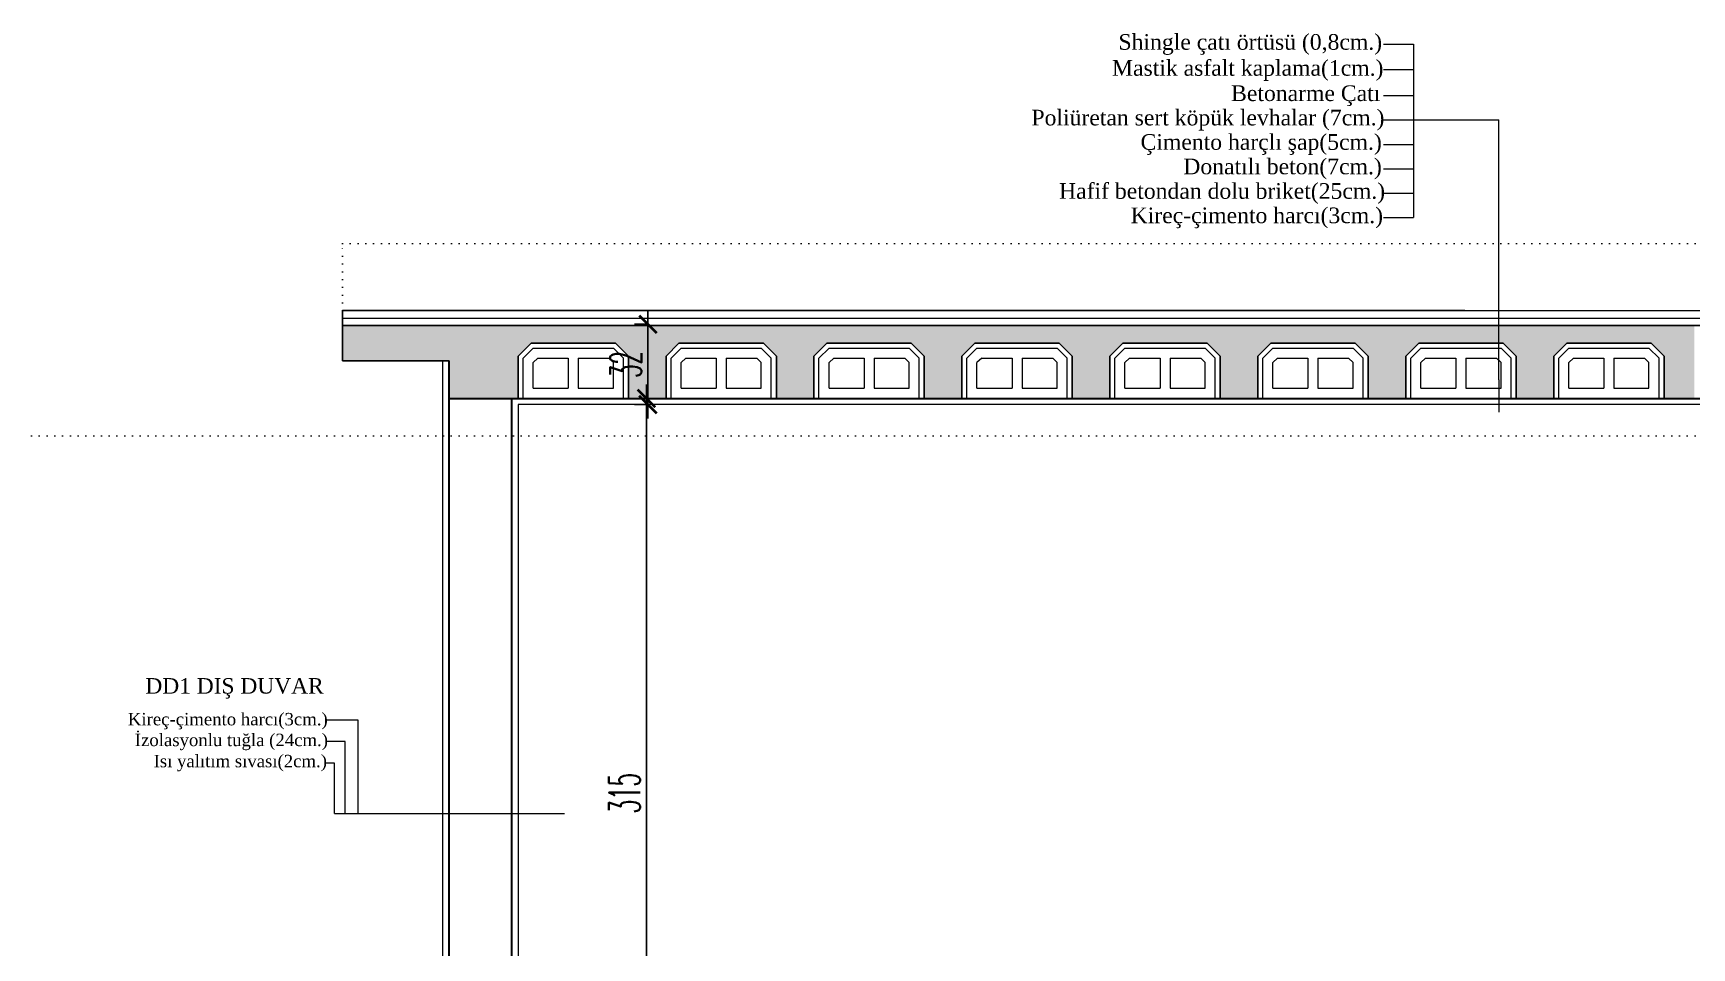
# Model space of a CAD drawing. Extents: x 775040 to 808375, y 4159409 to 4163651.
# Drawn here: x 791491 to 792152, y 4162474 to 4162839 of the extents above; entities that cross this region are included whole.
import ezdxf

# ---------------------------------------------------------------- set-up
doc = ezdxf.new("R2010")
doc.units = 0
doc.header["$MEASUREMENT"] = 0
doc.header["$PDMODE"] = 3
doc.linetypes.add('ACAD_ISO07W100', pattern=[3, 0, -3])
doc.linetypes.add('DUZ', pattern=[500, 500])
doc.layers.get('0').update_dxf_attribs({"linetype": 'DUZ'})
for name, color, linetype, lineweight in [('kapı', 3, 'Continuous', 9), ('Z_ duvar', 7, 'Continuous', 30), ('Z_asmolen', 53, 'Continuous', 9), ('Z_g3', 3, 'Continuous', 13), ('Z_g4', 4, 'Continuous', 15), ('Z_izdot', 42, 'ACAD_ISO07W100', 9), ('Z_iç ölçü dikey', 111, 'Continuous', 25), ('Z_kesit döşeme', 5, 'Continuous', 30), ('Z_kolon tarama', 171, 'Continuous', 5), ('Z_sıva', 241, 'Continuous', 5)]:
    doc.layers.add(name, color=color, linetype=linetype, lineweight=lineweight)
doc.styles.add('OLCUIC', font='ROMANS.SHX', dxfattribs={"width": 0.5})
doc.styles.add('ÖLÇÜ', font='times.ttf', dxfattribs={"height": 15})
doc.dimstyles.new('ölçü 50', dxfattribs={"dimtxt": 12.5, "dimasz": 7, "dimexe": 5.3, "dimexo": 5, "dimgap": 2.5, "dimtad": 1, "dimdec": 0, "dimzin": 9, "dimdsep": 46, "dimtxsty": 'OLCUIC', "dimblk1": 'ARCHTICK', "dimblk2": 'ARCHTICK', "dimsah": 1, "dimcen": 0, "dimdle": 5.5, "dimadec": 0, "dimazin": 0, "dimtfac": 1, "dimtdec": 0, "dimtix": 1, "dimtofl": 0, "dimtmove": 1, "dimatfit": 3, "dimldrblk": 'ARCHTICK', "dimfxl": 0, "dimtolj": 1, "dimtzin": 0, "dimarcsym": 0})

# ---------------------------------------------------------------- blocks, each defined once
blk = doc.blocks.new('asbnm')
at = {"layer": 'Z_asmolen'}
for p, q in [((44128.83, -2548.34), (44123.66, -2553.51)), ((44129.66, -2550.34), (44125.66, -2554.34)), ((44162.49, -2548.34), (44128.83, -2548.34)), ((44161.66, -2550.34), (44129.66, -2550.34)), ((44161.66, -2550.34), (44165.66, -2554.34)), ((44162.49, -2548.34), (44167.66, -2553.51)), ((44187.83, -2548.34), (44182.66, -2553.51)), ((44188.66, -2550.34), (44184.66, -2554.34)), ((44221.49, -2548.34), (44187.83, -2548.34)), ((44220.66, -2550.34), (44188.66, -2550.34)), ((44220.66, -2550.34), (44224.66, -2554.34)), ((44221.49, -2548.34), (44226.66, -2553.51)), ((44123.66, -2570.34), (44123.66, -2553.51)), ((44125.66, -2570.34), (44125.66, -2554.34)), ((44131.43, -2554.34), (44129.66, -2556.07)), ((44129.66, -2566.34), (44129.66, -2556.07)), ((44143.66, -2554.34), (44131.43, -2554.34)), ((44143.66, -2554.34), (44143.66, -2566.34)), ((44159.76, -2554.34), (44147.66, -2554.34)), ((44147.66, -2554.34), (44147.66, -2566.34)), ((44159.76, -2554.34), (44161.66, -2556.01)), ((44161.66, -2566.34), (44161.66, -2556.01)), ((44165.66, -2570.34), (44165.66, -2554.34)), ((44167.66, -2570.34), (44167.66, -2553.51)), ((44182.66, -2570.34), (44182.66, -2553.51)), ((44184.66, -2570.34), (44184.66, -2554.34)), ((44190.43, -2554.34), (44188.66, -2556.07)), ((44188.66, -2566.34), (44188.66, -2556.07)), ((44202.66, -2554.34), (44190.43, -2554.34)), ((44202.66, -2554.34), (44202.66, -2566.34)), ((44218.76, -2554.34), (44206.66, -2554.34)), ((44206.66, -2554.34), (44206.66, -2566.34)), ((44218.76, -2554.34), (44220.66, -2556.01)), ((44220.66, -2566.34), (44220.66, -2556.01)), ((44224.66, -2570.34), (44224.66, -2554.34)), ((44226.66, -2570.34), (44226.66, -2553.51)), ((44143.66, -2566.34), (44129.66, -2566.34)), ((44161.66, -2566.34), (44147.66, -2566.34)), ((44202.66, -2566.34), (44188.66, -2566.34)), ((44220.66, -2566.34), (44206.66, -2566.34)), ((44167.66, -2570.34), (44123.66, -2570.34)), ((44226.66, -2570.34), (44182.66, -2570.34))]:
    blk.add_line(p, q, dxfattribs=at)
blk = doc.blocks.new('_ARCHTICK')
at = {"color": 0, "linetype": 'ByBlock', "const_width": 0.15}
blk.add_lwpolyline([(-0.5, -0.5), (0.5, 0.5)], dxfattribs=at)
blk = doc.blocks.new('*D1162')
at = {"layer": 'Defpoints', "color": 0, "linetype": 'Continuous', "transparency": 16777216}
for p in [(791735.92, 4162723.11), (791735.92, 4162691.11), (791735.92, 4162691.11)]:
    blk.add_point(p, dxfattribs=at)
at = {"layer": 'Z_iç ölçü dikey', "color": 0, "linetype": 'Continuous', "lineweight": -2, "transparency": 16777216}
for p, q in [((791735.92, 4162723.11), (791730.62, 4162723.11)), ((791735.92, 4162728.61), (791735.92, 4162685.61)), ((791735.92, 4162691.11), (791730.62, 4162691.11))]:
    blk.add_line(p, q, dxfattribs=at)
at = {"layer": 'Z_iç ölçü dikey', "color": 0, "linetype": 'Continuous', "lineweight": -2, "transparency": 16777216, "xscale": 7, "yscale": 7, "zscale": 7}
for p, rotation in [((791735.92, 4162723.11), 90), ((791735.92, 4162691.11), 270)]:
    blk.add_blockref('_ARCHTICK', p, dxfattribs=dict(at, rotation=rotation))
at = {"layer": 'Z_iç ölçü dikey', "color": 0, "linetype": 'Continuous', "transparency": 16777216, "insert": (791727.17, 4162707.11), "char_height": 12.5, "attachment_point": 5, "rotation": 90, "style": 'OLCUIC'}
blk.add_mtext('\\A1;32', dxfattribs=at)
blk = doc.blocks.new('*D1163')
at = {"layer": 'Defpoints', "color": 0, "linetype": 'Continuous', "transparency": 16777216}
for p in [(791684.14, 4162693.58), (791735.34, 4162693.58), (791681.64, 4162378.58)]:
    blk.add_point(p, dxfattribs=at)
at = {"layer": 'Z_iç ölçü dikey', "color": 0, "linetype": 'Continuous', "lineweight": -2, "transparency": 16777216}
for p, q in [((791735.34, 4162373.08), (791735.34, 4162699.08)), ((791727.34, 4162693.58), (791740.64, 4162693.58)), ((791727.34, 4162378.58), (791740.64, 4162378.58))]:
    blk.add_line(p, q, dxfattribs=at)
at = {"layer": 'Z_iç ölçü dikey', "color": 0, "linetype": 'Continuous', "lineweight": -2, "transparency": 16777216, "xscale": 7, "yscale": 7, "zscale": 7}
for p, rotation in [((791735.34, 4162693.58), 90), ((791735.34, 4162378.58), 270)]:
    blk.add_blockref('_ARCHTICK', p, dxfattribs=dict(at, rotation=rotation))
at = {"layer": 'Z_iç ölçü dikey', "color": 0, "linetype": 'Continuous', "transparency": 16777216, "insert": (791726.59, 4162536.08), "char_height": 12.5, "attachment_point": 5, "rotation": 90, "style": 'OLCUIC'}
blk.add_mtext('\\A1;315', dxfattribs=at)

msp = doc.modelspace()

# ---------------------------------------------------------------- hatches: boundary and pattern name
at = {"layer": 'Z_kolon tarama'}
h = msp.add_hatch(dxfattribs=at)
h.set_pattern_fill('ANSI33', color=256, scale=15, style=0)
h.paths.add_polyline_path([(791748.31, 4162715.58), (791781.96, 4162715.58), (791787.14, 4162710.41), (791787.14, 4162693.58), (791802.14, 4162693.58), (791802.14, 4162710.41), (791807.31, 4162715.58), (791840.96, 4162715.58), (791846.14, 4162710.41), (791846.14, 4162693.58), (791861.14, 4162693.58), (791861.14, 4162710.41), (791866.31, 4162715.58), (791899.96, 4162715.58), (791905.14, 4162710.41), (791905.14, 4162693.58), (791920.14, 4162693.58), (791920.14, 4162710.41), (791925.31, 4162715.58), (791958.96, 4162715.58), (791964.14, 4162710.41), (791964.14, 4162693.58), (791979.14, 4162693.58), (791979.14, 4162710.41), (791984.31, 4162715.58), (792017.96, 4162715.58), (792023.14, 4162710.41), (792023.14, 4162693.58), (792038.14, 4162693.58), (792038.14, 4162710.41), (792043.31, 4162715.58), (792076.96, 4162715.58), (792082.14, 4162710.41), (792082.14, 4162693.58), (792097.14, 4162693.58), (792097.14, 4162710.41), (792102.31, 4162715.58), (792135.96, 4162715.58), (792141.14, 4162710.41), (792141.14, 4162693.58), (792153.15, 4162693.58), (792153.15, 4162722.58), (791614.14, 4162722.58), (791614.14, 4162708.58), (791656.64, 4162708.58), (791656.64, 4162693.58), (791684.14, 4162693.58), (791684.14, 4162710.41), (791689.31, 4162715.58), (791722.96, 4162715.58), (791728.14, 4162710.41), (791728.14, 4162693.58), (791743.14, 4162693.58), (791743.14, 4162710.41)])

# ---------------------------------------------------------------- linework, layer by layer
at = {"layer": 'Z_ duvar', "linetype": 'Continuous'}
for p, q in [((791656.64, 4162378.58), (791656.64, 4162693.58)), ((791681.64, 4162378.58), (791681.64, 4162693.58))]:
    msp.add_line(p, q, dxfattribs=at)
at = {"layer": 'Z_g3', "ltscale": 0.8}
for p, q in [((792029.24, 4162834.83), (792041.24, 4162834.83)), ((792041.24, 4162834.83), (792041.24, 4162765.68)), ((792029.24, 4162824.76), (792041.24, 4162824.76)), ((792029.24, 4162814.37), (792041.24, 4162814.37)), ((792029.24, 4162804.63), (792041.24, 4162804.63)), ((792041.24, 4162804.63), (792075.2, 4162804.63)), ((792075.2, 4162701.01), (792075.2, 4162804.63)), ((792029.24, 4162794.9), (792041.24, 4162794.9)), ((792029.24, 4162785.16), (792041.24, 4162785.16)), ((792029.24, 4162775.42), (792041.24, 4162775.42)), ((792029.24, 4162765.68), (792041.24, 4162765.68)), ((792075.2, 4162701.01), (792075.2, 4162688.01))]:
    msp.add_line(p, q, dxfattribs=at)
at = {"layer": 'Z_g3'}
for p, q in [((791620.4, 4162565.16), (791607.75, 4162565.16)), ((791620.4, 4162528.01), (791620.4, 4162565.16)), ((791615.24, 4162556.69), (791607.9, 4162556.69)), ((791615.24, 4162528.01), (791615.24, 4162556.69)), ((791610.87, 4162548.11), (791607.39, 4162548.11)), ((791610.87, 4162528.01), (791610.87, 4162548.11)), ((791610.87, 4162528.01), (791702.63, 4162528.01))]:
    msp.add_line(p, q, dxfattribs=at)
at = {"layer": 'Z_g4'}
msp.add_line((792061.64, 4162728.58), (793151.64, 4162728.58), dxfattribs=at)
at = {"layer": 'Z_izdot'}
for p, q in [((791614.14, 4162755.3), (793699.14, 4162755.3)), ((791614.14, 4162728.58), (791614.14, 4162755.3)), ((793945.29, 4162678.58), (790697.26, 4162678.58))]:
    msp.add_line(p, q, dxfattribs=at)
at = {"layer": 'Z_iç ölçü dikey', "color": 5, "linetype": 'Continuous'}
for p, q in [((792061.64, 4162728.58), (791614.14, 4162728.58)), ((791654.14, 4162728.58), (791614.14, 4162728.58)), ((791614.14, 4162728.58), (791614.14, 4162708.58)), ((791614.14, 4162722.58), (793699.14, 4162722.58)), ((791684.14, 4162710.41), (791689.31, 4162715.58)), ((791684.14, 4162693.58), (791684.14, 4162710.41)), ((791689.31, 4162715.58), (791722.96, 4162715.58)), ((791722.96, 4162715.58), (791728.14, 4162710.41)), ((791728.14, 4162710.41), (791728.14, 4162693.58)), ((791743.14, 4162710.41), (791748.31, 4162715.58)), ((791743.14, 4162693.58), (791743.14, 4162710.41)), ((791748.31, 4162715.58), (791781.96, 4162715.58)), ((791781.96, 4162715.58), (791787.14, 4162710.41)), ((791787.14, 4162710.41), (791787.14, 4162693.58)), ((791802.14, 4162710.41), (791807.31, 4162715.58)), ((791802.14, 4162693.58), (791802.14, 4162710.41)), ((791807.31, 4162715.58), (791840.96, 4162715.58)), ((791840.96, 4162715.58), (791846.14, 4162710.41)), ((791846.14, 4162710.41), (791846.14, 4162693.58)), ((791861.14, 4162710.41), (791866.31, 4162715.58)), ((791861.14, 4162693.58), (791861.14, 4162710.41)), ((791866.31, 4162715.58), (791899.96, 4162715.58)), ((791899.96, 4162715.58), (791905.14, 4162710.41)), ((791905.14, 4162710.41), (791905.14, 4162693.58)), ((791920.14, 4162710.41), (791925.31, 4162715.58)), ((791920.14, 4162693.58), (791920.14, 4162710.41)), ((791925.31, 4162715.58), (791958.96, 4162715.58)), ((791958.96, 4162715.58), (791964.14, 4162710.41)), ((791964.14, 4162710.41), (791964.14, 4162693.58)), ((791979.14, 4162710.41), (791984.31, 4162715.58)), ((791979.14, 4162693.58), (791979.14, 4162710.41)), ((791984.31, 4162715.58), (792017.96, 4162715.58)), ((792017.96, 4162715.58), (792023.14, 4162710.41)), ((792023.14, 4162710.41), (792023.14, 4162693.58)), ((792038.14, 4162710.41), (792043.31, 4162715.58)), ((792038.14, 4162693.58), (792038.14, 4162710.41)), ((792043.31, 4162715.58), (792076.96, 4162715.58)), ((792076.96, 4162715.58), (792082.14, 4162710.41)), ((792082.14, 4162710.41), (792082.14, 4162693.58)), ((792097.14, 4162710.41), (792102.31, 4162715.58)), ((792097.14, 4162693.58), (792097.14, 4162710.41)), ((792102.31, 4162715.58), (792135.96, 4162715.58)), ((792135.96, 4162715.58), (792141.14, 4162710.41)), ((792141.14, 4162710.41), (792141.14, 4162693.58)), ((791614.14, 4162708.58), (791656.64, 4162708.58)), ((791728.14, 4162693.58), (791656.64, 4162693.58)), ((791787.14, 4162693.58), (791743.14, 4162693.58)), ((791846.14, 4162693.58), (791802.14, 4162693.58)), ((791905.14, 4162693.58), (791861.14, 4162693.58)), ((791964.14, 4162693.58), (791920.14, 4162693.58)), ((792023.14, 4162693.58), (791979.14, 4162693.58)), ((792082.14, 4162693.58), (792038.14, 4162693.58)), ((792141.14, 4162693.58), (792097.14, 4162693.58))]:
    msp.add_line(p, q, dxfattribs=at)
at = {"layer": 'Z_kesit döşeme', "linetype": 'Continuous'}
for q in [(791656.64, 4162708.58), (793656.64, 4162693.58)]:
    msp.add_line((791656.64, 4162693.58), q, dxfattribs=at)
at = {"layer": 'Z_sıva', "linetype": 'Continuous'}
for p, q in [((791614.14, 4162728.58), (793631.64, 4162728.58)), ((791656.64, 4162728.58), (791614.14, 4162728.58)), ((791614.14, 4162725.58), (793699.14, 4162725.58)), ((791654.14, 4162378.58), (791654.14, 4162708.58)), ((792219.14, 4162691.11), (791684.14, 4162691.11)), ((791684.14, 4162691.11), (791684.14, 4162381.08)), ((791684.14, 4162683.9), (791684.14, 4162646.58)), ((791654.14, 4162646.58), (791654.14, 4162661.08))]:
    msp.add_line(p, q, dxfattribs=at)

# ---------------------------------------------------------------- block references
at = {"layer": 'kapı', "xscale": -1}
for p in [(835910.79, 4165263.92), (835969.79, 4165263.92), (836087.79, 4165263.92), (836205.79, 4165263.92), (836323.79, 4165263.92)]:
    msp.add_blockref('asbnm', p, dxfattribs=at)

# ---------------------------------------------------------------- texts
at = {"layer": 'Z_g3', "ltscale": 0.8, "style": 'ÖLÇÜ'}
for s, height, p in [('Shingle çatı örtüsü (0,8cm.)', 6.25, (791923.57, 4162832.62)), ('Mastik asfalt kaplama(1cm.)', 6.25, (791920.97, 4162822.26)), ('Betonarme Çatı', 6.25, (791968.48, 4162812.17)), ('Poliüretan sert köpük levhalar (7cm.)', 6.25, (791888.86, 4162802.45)), ('Çimento harçlı şap(5cm.)', 6.25, (791932.37, 4162792.71)), ('Donatılı beton(7cm.)', 6.25, (791949.41, 4162782.96)), ('Hafif betondan dolu briket(25cm.)', 6.25, (791899.87, 4162773.17)), ('Kireç-çimento harcı(3cm.)', 6.25, (791928.42, 4162763.45)), ('Kireç-çimento harcı(3cm.)', 4.95, (791528.53, 4162563.16)), ('İzolasyonlu tuğla (24cm.)', 4.95, (791531.3, 4162554.86)), ('Isı yalıtım sıvası(2cm.)', 4.95, (791538.79, 4162546.44))]:
    msp.add_text(s, height=height, dxfattribs=at).set_placement(p)
at = {"layer": 'Z_g3', "style": 'ÖLÇÜ'}
msp.add_text('DD1 DIŞ DUVAR', height=6.1875, dxfattribs=at).set_placement((791535.5, 4162575.81))

# ---------------------------------------------------------------- dimensions: what is measured, and where the dimension line sits
at = {"layer": 'Z_iç ölçü dikey', "linetype": 'Continuous'}
for base, p1, p2, picture, middle in [((791735.92, 4162691.11), (791735.92, 4162723.11), (791735.92, 4162691.11), '*D1162', (791727.17, 4162707.11)), ((791735.34, 4162693.58), (791681.64, 4162378.58), (791684.14, 4162693.58), '*D1163', (791726.59, 4162536.08))]:
    dim = msp.add_linear_dim(base=base, p1=p1, p2=p2, angle=90, dimstyle='ölçü 50', override={"dimfxl": 8}, dxfattribs=at)
    dim.commit()
    dim.dimension.update_dxf_attribs({"geometry": picture, "text_midpoint": middle})

doc.saveas('drawing.dxf')
